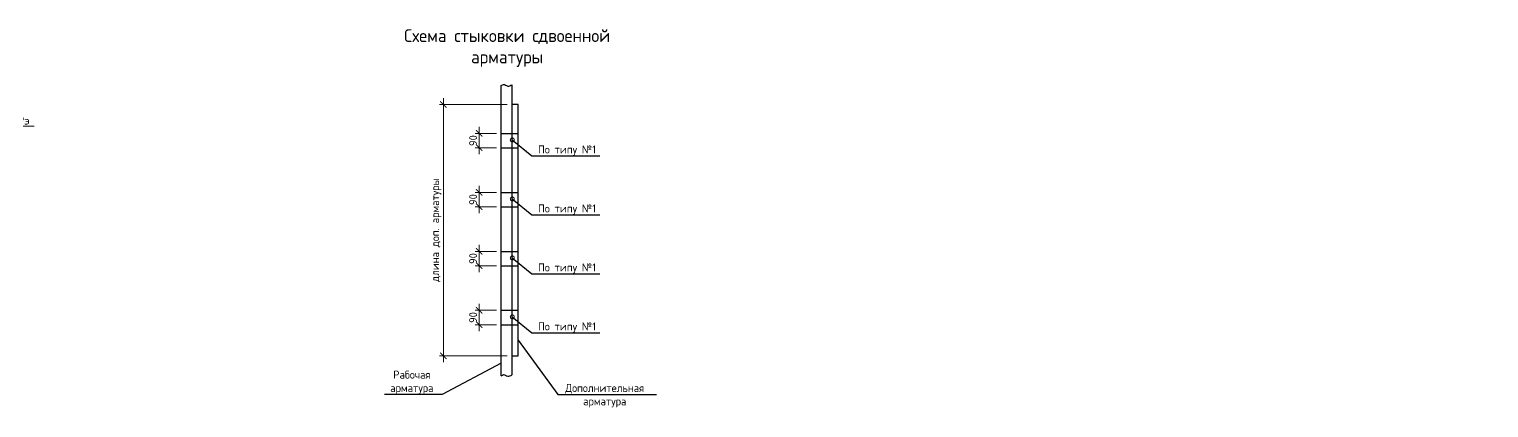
# Model space of a CAD drawing. Header units: millimetres. Extents: x -65574 to 111613, y -106550 to -50518.
# Drawn here: x 65891 to 75013, y -68579 to -66211 of the extents above; entities that cross this region are included whole.
import ezdxf
from ezdxf import colors
from ezdxf.entities.mleader import LeaderData, LeaderLine
from ezdxf.math import Vec2, Vec3

# ---------------------------------------------------------------- set-up
doc = ezdxf.new("R2010")
doc.units = ezdxf.units.MM
doc.layers.get('Defpoints').update_dxf_attribs({"color": 6})
doc.styles.add('GOST-2.304_Type-B', font='GOST Common.ttf')
doc.styles.add('METRO-STYLE', font='isocpeur.ttf')
doc.dimstyles.new('УРСТ', dxfattribs={"dimtxt": 2.5, "dimasz": 2, "dimexe": 1.2, "dimexo": 1.5, "dimtad": 1, "dimdec": 0, "dimrnd": 1, "dimtxsty": 'GOST-2.304_Type-B', "dimblk": 'ARCHTICK', "dimcen": 2, "dimdle": 2, "dimazin": 3, "dimtfac": 1, "dimtdec": 0, "dimtmove": 1, "dimatfit": 0, "dimldrblk": 'NONE', "dimlwd": 15, "dimlwe": 15})

# ---------------------------------------------------------------- blocks, each defined once
blk = doc.blocks.new('p_sv')
at = {"color": 0}
blk.add_solid([(-2.67, 0.67), (-2, 0), (0, 0)], dxfattribs=at)
blk = doc.blocks.new('_ArchTick')
at = {"color": 0, "linetype": 'ByBlock', "const_width": 0.15}
blk.add_lwpolyline([(-0.5, -0.5), (0.5, 0.5)], dxfattribs=at)
blk = doc.blocks.new('*D464')
at = {"color": 0, "lineweight": 15, "ltscale": 100, "transparency": 16777216}
for p, q in [((68811.2, -66862.8), (68678.7, -66862.8)), ((68702.7, -66822.8), (68702.7, -66992.8)), ((68811.2, -66952.8), (68678.7, -66952.8))]:
    blk.add_line(p, q, dxfattribs=at)
at = {"layer": 'Defpoints', "color": 0, "lineweight": -2, "ltscale": 100, "transparency": 16777216}
for p in [(68841.2, -66862.8), (68702.7, -66952.8), (68841.2, -66952.8)]:
    blk.add_point(p, dxfattribs=at)
at = {"color": 0, "lineweight": 15, "ltscale": 100, "transparency": 16777216, "xscale": 40, "yscale": 40, "zscale": 40}
for p, rotation in [((68702.7, -66862.8), 90), ((68702.7, -66952.8), 270)]:
    blk.add_blockref('_ArchTick', p, dxfattribs=dict(at, rotation=rotation))
at = {"color": 0, "lineweight": 15, "ltscale": 100, "transparency": 16777216, "insert": (68665.2, -66907.8), "char_height": 50, "attachment_point": 5, "rotation": 90, "style": 'GOST-2.304_Type-B'}
blk.add_mtext('\\A1;90', dxfattribs=at)
blk = doc.blocks.new('_None')
blk = doc.blocks.new('*D465')
at = {"color": 0, "lineweight": 15, "ltscale": 100, "transparency": 16777216}
for p, q in [((68702.7, -67730.6), (68702.7, -67560.6)), ((68811.2, -67600.6), (68678.7, -67600.6)), ((68811.2, -67690.6), (68678.7, -67690.6))]:
    blk.add_line(p, q, dxfattribs=at)
at = {"layer": 'Defpoints', "color": 0, "lineweight": -2, "ltscale": 100, "transparency": 16777216}
for p in [(68702.7, -67600.6), (68841.2, -67600.6), (68841.2, -67690.6)]:
    blk.add_point(p, dxfattribs=at)
at = {"color": 0, "lineweight": 15, "ltscale": 100, "transparency": 16777216, "xscale": 40, "yscale": 40, "zscale": 40}
for p, rotation in [((68702.7, -67600.6), 90), ((68702.7, -67690.6), 270)]:
    blk.add_blockref('_ArchTick', p, dxfattribs=dict(at, rotation=rotation))
at = {"color": 0, "lineweight": 15, "ltscale": 100, "transparency": 16777216, "insert": (68665.2, -67645.6), "char_height": 50, "attachment_point": 5, "rotation": 90, "style": 'GOST-2.304_Type-B'}
blk.add_mtext('\\A1;90', dxfattribs=at)
blk = doc.blocks.new('*D466')
at = {"color": 0, "lineweight": 15, "ltscale": 100, "transparency": 16777216}
for p, q in [((68877.1, -66681.9), (68455.2, -66681.9)), ((68479.2, -66641.9), (68479.2, -68293.7)), ((68877.1, -68253.7), (68455.2, -68253.7))]:
    blk.add_line(p, q, dxfattribs=at)
at = {"layer": 'Defpoints', "color": 0, "lineweight": -2, "ltscale": 100, "transparency": 16777216}
for p in [(68907.1, -66681.9), (68479.2, -68253.7), (68907.1, -68253.7)]:
    blk.add_point(p, dxfattribs=at)
at = {"color": 0, "lineweight": 15, "ltscale": 100, "transparency": 16777216, "xscale": 40, "yscale": 40, "zscale": 40}
for p, rotation in [((68479.2, -66681.9), 90), ((68479.2, -68253.7), 270)]:
    blk.add_blockref('_ArchTick', p, dxfattribs=dict(at, rotation=rotation))
at = {"color": 0, "lineweight": 15, "ltscale": 100, "transparency": 16777216, "insert": (68434.2, -67467.8), "char_height": 50, "attachment_point": 5, "rotation": 90, "style": 'GOST-2.304_Type-B'}
blk.add_mtext('\\A1;длина доп. арматуры', dxfattribs=at)
blk = doc.blocks.new('*D467')
at = {"color": 0, "lineweight": 15, "ltscale": 100, "transparency": 16777216}
for p, q in [((68702.7, -67361.7), (68702.7, -67191.7)), ((68811.2, -67231.7), (68678.7, -67231.7)), ((68811.2, -67321.7), (68678.7, -67321.7))]:
    blk.add_line(p, q, dxfattribs=at)
at = {"layer": 'Defpoints', "color": 0, "lineweight": -2, "ltscale": 100, "transparency": 16777216}
for p in [(68702.7, -67231.7), (68841.2, -67231.7), (68841.2, -67321.7)]:
    blk.add_point(p, dxfattribs=at)
at = {"color": 0, "lineweight": 15, "ltscale": 100, "transparency": 16777216, "xscale": 40, "yscale": 40, "zscale": 40}
for p, rotation in [((68702.7, -67231.7), 90), ((68702.7, -67321.7), 270)]:
    blk.add_blockref('_ArchTick', p, dxfattribs=dict(at, rotation=rotation))
at = {"color": 0, "lineweight": 15, "ltscale": 100, "transparency": 16777216, "insert": (68665.2, -67276.7), "char_height": 50, "attachment_point": 5, "rotation": 90, "style": 'GOST-2.304_Type-B'}
blk.add_mtext('\\A1;90', dxfattribs=at)
blk = doc.blocks.new('_DotSmall')
at = {"color": 0, "linetype": 'ByBlock', "const_width": 0.5}
blk.add_lwpolyline([(-0.0625, 0, 1), (0.0625, 0, 1)], format="xyb", close=True, dxfattribs=at)
blk = doc.blocks.new('*D468')
at = {"color": 0, "lineweight": 15, "ltscale": 100, "transparency": 16777216}
for p, q in [((68702.7, -68099.5), (68702.7, -67929.5)), ((68811.2, -67969.5), (68678.7, -67969.5)), ((68811.2, -68059.5), (68678.7, -68059.5))]:
    blk.add_line(p, q, dxfattribs=at)
at = {"layer": 'Defpoints', "color": 0, "lineweight": -2, "ltscale": 100, "transparency": 16777216}
for p in [(68702.7, -67969.5), (68841.2, -67969.5), (68841.2, -68059.5)]:
    blk.add_point(p, dxfattribs=at)
at = {"color": 0, "lineweight": 15, "ltscale": 100, "transparency": 16777216, "xscale": 40, "yscale": 40, "zscale": 40}
for p, rotation in [((68702.7, -67969.5), 90), ((68702.7, -68059.5), 270)]:
    blk.add_blockref('_ArchTick', p, dxfattribs=dict(at, rotation=rotation))
at = {"color": 0, "lineweight": 15, "ltscale": 100, "transparency": 16777216, "insert": (68665.2, -68014.5), "char_height": 50, "attachment_point": 5, "rotation": 90, "style": 'GOST-2.304_Type-B'}
blk.add_mtext('\\A1;90', dxfattribs=at)

msp = doc.modelspace()

# ---------------------------------------------------------------- linework, layer by layer
at = {"color": 0, "lineweight": 30}
for p, q in [((68841.2, -68378.9), (68841.2, -66564)), ((68907.1, -66558.3), (68907.1, -68373.3)), ((68947.3, -66681.2), (68907.1, -66681.2))]:
    msp.add_line(p, q, dxfattribs=at)
at = {"color": 0, "ltscale": 0.3}
for p, q in [((68841.2, -66862.8), (68947.3, -66862.8)), ((68841.2, -66952.8), (68947.3, -66952.8)), ((68841.2, -67231.7), (68947.3, -67231.7)), ((68841.2, -67321.7), (68947.3, -67321.7)), ((68841.2, -67600.6), (68947.3, -67600.6)), ((68841.2, -67690.6), (68947.3, -67690.6)), ((68841.2, -67969.5), (68947.3, -67969.5)), ((68841.2, -68059.5), (68947.3, -68059.5))]:
    msp.add_line(p, q, dxfattribs=at)
at = {"color": 0, "lineweight": 30}
msp.add_lwpolyline([(68907.1, -66681.9), (68907.1, -68253.7), (68947.3, -68253.7), (68947.3, -66681.2)], dxfattribs=at)
at = {"lineweight": 5}
for points in [[(68907.1, -66952.8), (68907.1, -66853.3)], [(68907.1, -67321.7), (68907.1, -67222.3)], [(68907.1, -67690.6), (68907.1, -67591.2)], [(68907.1, -68059.5), (68907.1, -67960.1)]]:
    msp.add_lwpolyline(points, dxfattribs=at)
at = {"color": 0}
for points in [[(68841.2, -66564), (68845.8, -66560.5), (68858.5, -66551), (68880.9, -66573.5), (68898.4, -66563.3), (68907.1, -66558.3)], [(68841.2, -68378.9), (68845.8, -68375.5), (68858.5, -68366), (68880.9, -68388.5), (68898.4, -68378.3), (68907.1, -68373.3)]]:
    msp.add_open_spline(points, degree=3, knots=[0, 0, 0, 0, 15.707266, 43.429916, 70.821882, 70.821882, 70.821882, 70.821882], dxfattribs=at)

# ---------------------------------------------------------------- texts
at = {"color": 0, "insert": (68877.6, -66329.1), "char_height": 80, "width": 1354.83, "attachment_point": 5, "style": 'GOST-2.304_Type-B'}
msp.add_mtext('Схема стыковки сдвоенной арматуры', dxfattribs=at)

# ---------------------------------------------------------------- dimensions: what is measured, and where the dimension line sits
at = {"lineweight": 15, "ltscale": 100}
dim = msp.add_linear_dim(base=(68479.2, -68253.7), p1=(68907.1, -66681.9), p2=(68907.1, -68253.7), angle=90, text='длина доп. арматуры', dimstyle='УРСТ', override={"dimscale": 0}, dxfattribs=at)
dim.commit()
dim.dimension.update_dxf_attribs({"geometry": '*D466', "text_midpoint": (68434.2, -67467.8)})
for base, p1, p2, picture, middle in [((68702.7, -66952.8), (68841.2, -66862.8), (68841.2, -66952.8), '*D464', (68702.7, -66907.8)), ((68702.7, -67231.7), (68841.2, -67321.7), (68841.2, -67231.7), '*D467', (68702.7, -67276.7)), ((68702.7, -67600.6), (68841.2, -67690.6), (68841.2, -67600.6), '*D465', (68702.7, -67645.6)), ((68702.7, -67969.5), (68841.2, -68059.5), (68841.2, -67969.5), '*D468', (68702.7, -68014.5))]:
    dim = msp.add_linear_dim(base=base, p1=p1, p2=p2, angle=90, dimstyle='УРСТ', override={"dimscale": 0}, dxfattribs=at)
    dim.commit()
    dim.dimension.update_dxf_attribs({"geometry": picture, "text_midpoint": middle, "dimtype": 160})

# ---------------------------------------------------------------- leaders
ml = msp.add_multileader_mtext('Standard')
ml.set_content('{\\C0;По типу С23-Рэ в шахматном порядке через стержень}', color=2, style='METRO-STYLE')
ml.set_leader_properties(color=256, linetype='ByLayer', lineweight=13)
ml.set_arrow_properties(name='p_sv')
ml.build(insert=Vec2(0, 0))
ml.multileader.update_dxf_attribs({"has_dogleg": 0, "text_left_attachment_type": 6, "text_right_attachment_type": 6, "dogleg_length": 0, "arrow_head_size": 20, "scale": 20})
ctx = ml.context
ctx.base_point, ctx.scale, ctx.char_height, ctx.arrow_head_size, ctx.landing_gap_size, ctx.plane_origin = Vec3(63053.6, -66748.1), 20, 50, 20, 40, Vec3(59093.3, -81466.4)
ctx.left_attachment, ctx.right_attachment = 6, 6
notes = []
notes.append((ctx, [(0, (1, 1, 0), (63053.6, -66748.1), (1, 0), 0, [(1, [(62252.6, -67067.9)], 0, []), (0, [(62852.7, -67036.9)], 0, [])])]))
ctx.mtext.insert, ctx.mtext.width, ctx.mtext.flow_direction = Vec3(63093.6, -66683.1), 595.953, 5
ml = msp.add_multileader_mtext('Standard')
ml.set_content('{\\C0;С23-Рэ }', color=2, style='METRO-STYLE')
ml.set_leader_properties(color=256, linetype='ByLayer', lineweight=13)
ml.set_arrow_properties(name='p_sv')
ml.build(insert=Vec2(0, 0))
ml.multileader.update_dxf_attribs({"has_dogleg": 0, "text_left_attachment_type": 6, "text_right_attachment_type": 6, "dogleg_length": 0, "arrow_head_size": 20, "scale": 20})
ctx = ml.context
ctx.base_point, ctx.scale, ctx.char_height, ctx.arrow_head_size, ctx.landing_gap_size, ctx.plane_origin = Vec3(65642.2, -66817.3), 20, 50, 20, 40, Vec3(70376.9, -81989)
ctx.left_attachment, ctx.right_attachment = 6, 6
notes.append((ctx, [(0, (1, 1, 0), (65642.2, -66817.3), (1, 0), 0, [(1, [(65470.1, -67096.8)], 0, []), (0, [(65192.6, -67076.9)], 0, [])])]))
ctx.mtext.insert, ctx.mtext.width, ctx.mtext.flow_direction = Vec3(65682.2, -66757.3), 274.181, 5
at = {"color": 0, "lineweight": 15, "ltscale": 100}
ml = msp.add_multileader_mtext('Standard', dxfattribs=at)
ml.set_content('По типу №1', style='GOST-2.304_Type-B')
ml.set_leader_properties()
ml.set_arrow_properties(name='DOTSMALL')
ml.build(insert=Vec2(0, 0))
ml.multileader.update_dxf_attribs({"text_left_attachment_type": 6, "text_right_attachment_type": 5, "dogleg_length": 1, "arrow_head_size": 50, "scale": 20})
ctx = ml.context
ctx.base_point, ctx.scale, ctx.char_height, ctx.arrow_head_size, ctx.landing_gap_size, ctx.plane_origin = Vec3(69051, -67003.3), 20, 50, 50, 20, Vec3(68755.5, -67499.6)
ctx.left_attachment, ctx.right_attachment = 6, 5
notes.append((ctx, [(0, (1, 1, 0), (69031, -67003.3), (1, 0), 20, [(0, [(68910, -66903.8)], 0, [])])]))
ctx.mtext.insert, ctx.mtext.flow_direction = Vec3(69071, -66938.3), 5
ml = msp.add_multileader_mtext('Standard')
ml.set_content('{\\C0;С15-Рс}', color=2, style='METRO-STYLE')
ml.set_leader_properties(color=256, linetype='ByLayer', lineweight=13)
ml.set_arrow_properties(name='p_sv')
ml.build(insert=Vec2(0, 0))
ml.multileader.update_dxf_attribs({"has_dogleg": 0, "text_left_attachment_type": 6, "text_right_attachment_type": 6, "dogleg_length": 0, "arrow_head_size": 20, "scale": 20})
ctx = ml.context
ctx.base_point, ctx.scale, ctx.char_height, ctx.arrow_head_size, ctx.landing_gap_size, ctx.plane_origin = Vec3(55326.7, -67339.5), 20, 50, 20, 40, Vec3(51595.6, -81994.4)
ctx.left_attachment, ctx.right_attachment = 6, 6
notes.append((ctx, [(1, (1, 1, 0), (55596.7, -67339.5), (-1, 0), 0, [(1, [(55701.3, -67250.8)], 0, [])])]))
ctx.mtext.insert, ctx.mtext.width, ctx.mtext.flow_direction = Vec3(55366.7, -67279.5), 842.377, 5
ml = msp.add_multileader_mtext('Standard', dxfattribs=at)
ml.set_content('По типу №1', style='GOST-2.304_Type-B')
ml.set_leader_properties()
ml.set_arrow_properties(name='DOTSMALL')
ml.build(insert=Vec2(0, 0))
ml.multileader.update_dxf_attribs({"text_left_attachment_type": 6, "text_right_attachment_type": 5, "dogleg_length": 1, "arrow_head_size": 50, "scale": 20})
ctx = ml.context
ctx.base_point, ctx.scale, ctx.char_height, ctx.arrow_head_size, ctx.landing_gap_size, ctx.plane_origin = Vec3(69051, -67372.3), 20, 50, 50, 20, Vec3(68755.5, -67868.5)
ctx.left_attachment, ctx.right_attachment = 6, 5
notes.append((ctx, [(0, (1, 1, 0), (69031, -67372.3), (1, 0), 20, [(0, [(68910, -67272.7)], 0, [])])]))
ctx.mtext.insert, ctx.mtext.flow_direction = Vec3(69071, -67307.3), 5
ml = msp.add_multileader_mtext('Standard')
ml.set_content('{\\C0;По типу С23-Рэ в шахматном порядке через стержень}', color=2, style='METRO-STYLE')
ml.set_leader_properties(color=256, linetype='ByLayer', lineweight=13)
ml.set_arrow_properties(name='p_sv')
ml.build(insert=Vec2(0, 0))
ml.multileader.update_dxf_attribs({"has_dogleg": 0, "text_left_attachment_type": 6, "text_right_attachment_type": 6, "dogleg_length": 0, "arrow_head_size": 20, "scale": 20})
ctx = ml.context
ctx.base_point, ctx.scale, ctx.char_height, ctx.arrow_head_size, ctx.landing_gap_size, ctx.plane_origin = Vec3(61004.6, -67726.2), 20, 50, 20, 40, Vec3(57083.6, -82714.3)
ctx.left_attachment, ctx.right_attachment = 6, 6
notes.append((ctx, [(1, (1, 1, 0), (61639.6, -67726.2), (-1, 0), 0, [(0, [(62552.6, -67434.1)], 0, []), (1, [(61952.5, -67415.7)], 0, [])])]))
ctx.mtext.insert, ctx.mtext.width, ctx.mtext.flow_direction = Vec3(61044.6, -67661.2), 595.953, 5
ml = msp.add_multileader_mtext('Standard', dxfattribs=at)
ml.set_content('По типу №1', style='GOST-2.304_Type-B')
ml.set_leader_properties()
ml.set_arrow_properties(name='DOTSMALL')
ml.build(insert=Vec2(0, 0))
ml.multileader.update_dxf_attribs({"text_left_attachment_type": 6, "text_right_attachment_type": 5, "dogleg_length": 1, "arrow_head_size": 50, "scale": 20})
ctx = ml.context
ctx.base_point, ctx.scale, ctx.char_height, ctx.arrow_head_size, ctx.landing_gap_size, ctx.plane_origin = Vec3(69051, -67741.2), 20, 50, 50, 20, Vec3(68755.5, -68237.4)
ctx.left_attachment, ctx.right_attachment = 6, 5
notes.append((ctx, [(0, (1, 1, 0), (69031, -67741.2), (1, 0), 20, [(0, [(68910, -67641.7)], 0, [])])]))
ctx.mtext.insert, ctx.mtext.flow_direction = Vec3(69071, -67676.2), 5
ml = msp.add_multileader_mtext('Standard', dxfattribs=at)
ml.set_content('По типу №1', style='GOST-2.304_Type-B')
ml.set_leader_properties()
ml.set_arrow_properties(name='DOTSMALL')
ml.build(insert=Vec2(0, 0))
ml.multileader.update_dxf_attribs({"text_left_attachment_type": 6, "text_right_attachment_type": 5, "dogleg_length": 1, "arrow_head_size": 50, "scale": 20})
ctx = ml.context
ctx.base_point, ctx.scale, ctx.char_height, ctx.arrow_head_size, ctx.landing_gap_size, ctx.plane_origin = Vec3(69051, -68110.1), 20, 50, 50, 20, Vec3(68755.5, -68606.4)
ctx.left_attachment, ctx.right_attachment = 6, 5
notes.append((ctx, [(0, (1, 1, 0), (69031, -68110.1), (1, 0), 20, [(0, [(68910, -68010.6)], 0, [])])]))
ctx.mtext.insert, ctx.mtext.flow_direction = Vec3(69071, -68045.1), 5
ml = msp.add_multileader_mtext('Standard', dxfattribs=at)
ml.set_content('Дополнительная\\Pарматура', style='GOST-2.304_Type-B')
ml.set_leader_properties()
ml.set_arrow_properties(name='NONE')
ml.build(insert=Vec2(0, 0))
ml.multileader.update_dxf_attribs({"text_left_attachment_type": 6, "text_right_attachment_type": 5, "dogleg_length": 1, "arrow_head_size": 50, "scale": 20})
ctx = ml.context
ctx.base_point, ctx.scale, ctx.char_height, ctx.arrow_head_size, ctx.landing_gap_size, ctx.plane_origin = Vec3(69215, -68495.3), 20, 50, 50, 20, Vec3(70076, -68861.4)
ctx.left_attachment, ctx.right_attachment, ctx.text_align_type = 6, 5, 1
notes.append((ctx, [(1, (1, 1, 0), (69195, -68495.3), (1, 0), 20, [(0, [(68947.3, -68156.5)], 0, [])])]))
ctx.mtext.insert, ctx.mtext.alignment, ctx.mtext.flow_direction = Vec3(69487.5, -68430.3), 2, 5
ml = msp.add_multileader_mtext('Standard', dxfattribs=at)
ml.set_content('Рабочая\\Pарматура', style='GOST-2.304_Type-B')
ml.set_leader_properties()
ml.set_arrow_properties(name='NONE')
ml.build(insert=Vec2(0, 0))
ml.multileader.update_dxf_attribs({"text_left_attachment_type": 6, "text_right_attachment_type": 5, "dogleg_length": 1, "arrow_head_size": 50, "scale": 20})
ctx = ml.context
ctx.base_point, ctx.scale, ctx.char_height, ctx.arrow_head_size, ctx.landing_gap_size, ctx.plane_origin = Vec3(68112, -68411.9), 20, 50, 50, 20, Vec3(67738.2, -67540.9)
ctx.left_attachment, ctx.right_attachment, ctx.text_align_type = 6, 5, 1
notes.append((ctx, [(1, (1, 1, 0), (68472, -68495.3), (-1, 0), 20, [(0, [(68841.2, -68300.6)], 0, [])])]))
ctx.mtext.insert, ctx.mtext.alignment, ctx.mtext.flow_direction = Vec3(68282, -68346.9), 2, 5
for ctx, leaders in notes:
    for number, flags, end, landing, length, lines in leaders:
        leader = LeaderData()
        leader.index, (leader.has_last_leader_line, leader.has_dogleg_vector, leader.attachment_direction) = number, flags
        leader.last_leader_point, leader.dogleg_vector, leader.dogleg_length = Vec3(end), Vec3(landing), length
        for number, points, colour, breaks in lines:
            line = LeaderLine()
            line.index, line.vertices, line.color, line.breaks = number, Vec3.list(points), colors.encode_raw_color(colour), breaks
            leader.lines.append(line)
        ctx.leaders.append(leader)

doc.saveas('drawing.dxf')
